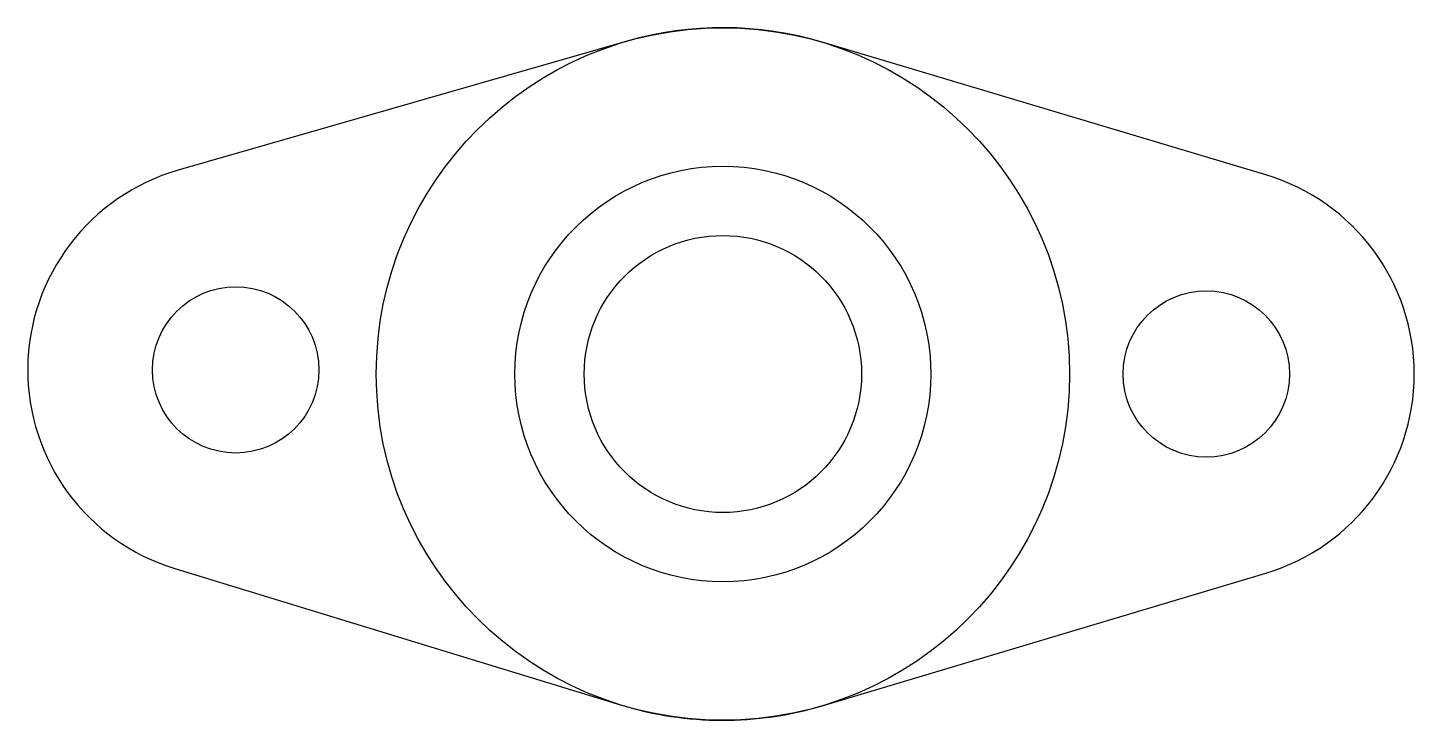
# Model space of a CAD drawing. Header units: millimetres. Extents: x 2426.7 to 2526.7, y 1605.4 to 1655.4.
import ezdxf

# ---------------------------------------------------------------- set-up
doc = ezdxf.new("R2010")
doc.units = ezdxf.units.MM

msp = doc.modelspace()

# ---------------------------------------------------------------- linework, layer by layer
msp.add_lwpolyline([(2483.957, 1654.335, 0.143754), (2469.873, 1654.41), (2437.504, 1645.096, 0.74625), (2437.262, 1616.337), (2469.47, 1606.48, 0.148045), (2483.957, 1606.436), (2515.954, 1616.016, 0.74446), (2515.954, 1644.755)], format="xyb", close=True)
for centre, radius in [((2476.786, 1630.385, 10), 25), ((2476.786, 1630.385, 38), 15), ((2476.786, 1630.385, 32), 10), ((2441.652, 1630.681), 6), ((2511.652, 1630.385), 6)]:
    msp.add_circle(centre, radius)

doc.saveas('drawing.dxf')
